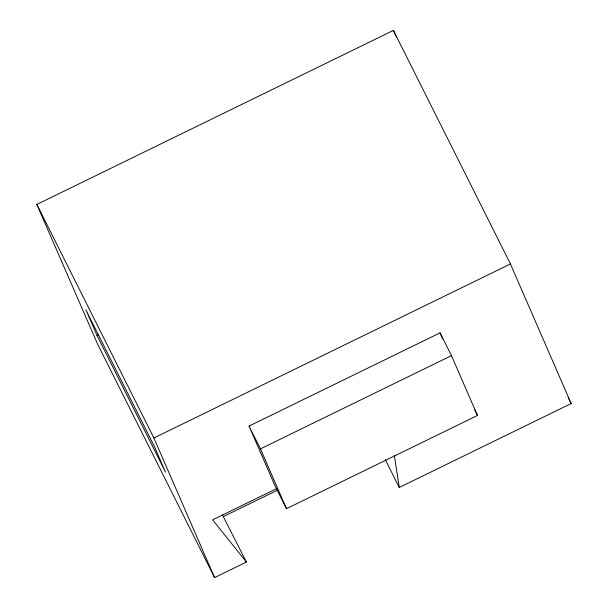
<?xml version="1.0" encoding="UTF-8"?>
<svg xmlns="http://www.w3.org/2000/svg" width="608" height="608" viewBox="0 0 608 608"><rect width="100%" height="100%" fill="white"/><g stroke="black" fill="none" stroke-linecap="round" stroke-linejoin="round"><path stroke-width="0.91" d="M222.467 514.976L246.415 562.058L214.578 577.6L97.554 344.044L36.845 204.44L393.422 30.4L510.446 263.956L571.155 403.56L399.236 487.472L385.282 459.618M97.037 335.487L85.888 309.844L154.394 446.561L165.543 472.196L97.037 335.487L98.625 334.712M214.578 577.6L153.877 437.996L510.446 263.956M249.044 426.086L440.063 332.85L451.478 355.634L477.493 415.462L286.474 508.698L275.059 485.914L249.044 426.086L260.46 448.871L286.474 508.698M260.46 448.871L451.478 355.634M276.807 488.513L212.625 519.84L246.415 562.058M223.584 516.488L277.598 490.124M568.176 397.617L571.155 403.56M474.536 409.556L477.493 415.462M36.845 204.44L153.877 437.996M393.422 30.4L396.454 37.369M440.063 332.85L442.7 338.914M394.402 455.757L399.236 487.472"/></g></svg>
